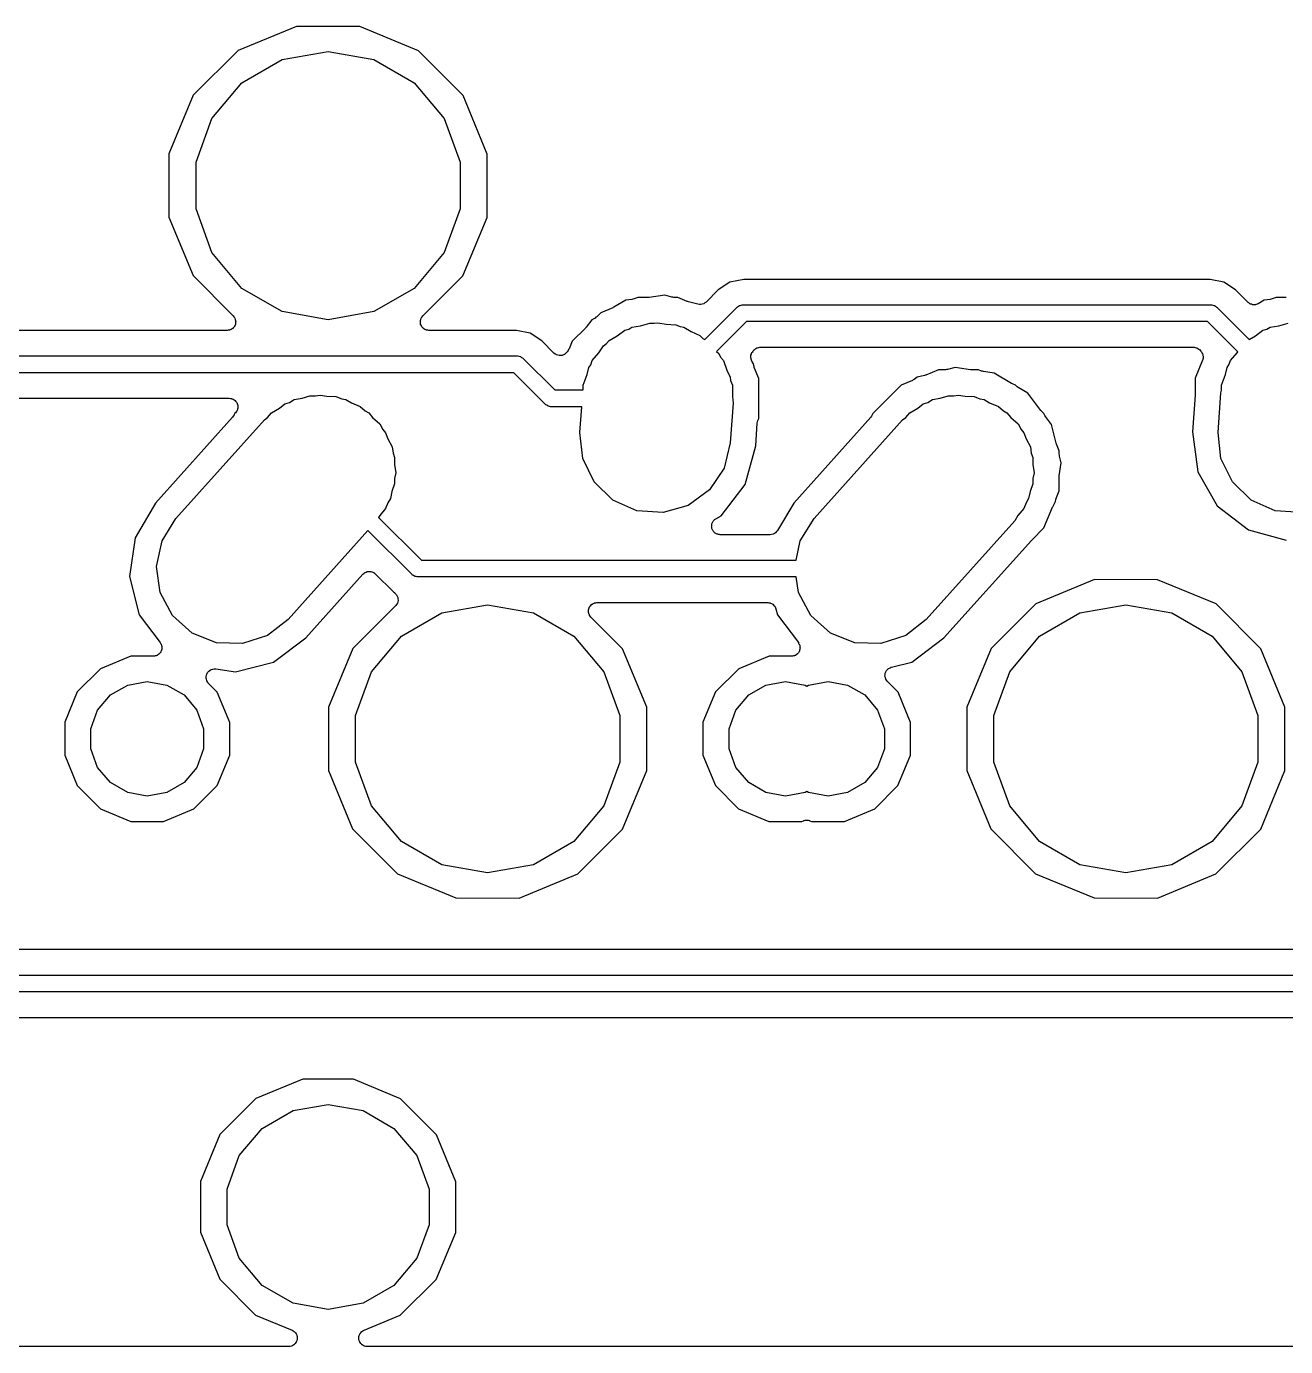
# Model space of a CAD drawing. Extents: x 29 to 257, y -104 to -29.
# Drawn here: x 126.47 to 145.26, y -104.32 to -84.62 of the extents above; entities that cross this region are included whole.
import ezdxf

# ---------------------------------------------------------------- set-up
doc = ezdxf.new("R2010")
doc.units = 0
doc.header["$MEASUREMENT"] = 0
doc.layers.add('BLACK', color=7, linetype='CONTINUOUS')

msp = doc.modelspace()

# ---------------------------------------------------------------- linework, layer by layer
at = {"layer": 'Black'}
for p, q in [((130.498, -84.6197), (129.625, -84.9805)), ((131.443, -84.6205), (130.498, -84.6197)), ((132.316, -84.9828), (131.443, -84.6205)), ((129.625, -84.9805), (128.957, -85.648)), ((130.284, -85.1142), (130.969, -84.9935)), ((130.969, -84.9935), (131.653, -85.1142)), ((132.983, -85.6515), (132.316, -84.9828)), ((129.682, -85.4617), (130.284, -85.1142)), ((131.653, -85.1142), (132.255, -85.4617)), ((129.235, -85.9942), (129.682, -85.4617)), ((132.255, -85.4617), (132.702, -85.9942)), ((128.957, -85.648), (128.594, -86.5205)), ((133.344, -86.5247), (132.983, -85.6515)), ((128.998, -86.6474), (129.235, -85.9942)), ((132.702, -85.9942), (132.94, -86.6474)), ((128.594, -86.5205), (128.593, -87.4653)), ((128.998, -87.3426), (128.998, -86.6474)), ((132.94, -86.6474), (132.94, -87.3426)), ((133.343, -87.4695), (133.344, -86.5247)), ((129.235, -87.9958), (128.998, -87.3426)), ((132.94, -87.3426), (132.702, -87.9958)), ((128.593, -87.4653), (128.954, -88.3385)), ((132.981, -88.342), (133.343, -87.4695)), ((129.682, -88.5282), (129.235, -87.9958)), ((132.702, -87.9958), (132.255, -88.5282)), ((128.954, -88.3385), (129.554, -88.9393)), ((132.383, -88.9391), (132.981, -88.342)), ((136.967, -88.4348), (136.793, -88.551)), ((137.173, -88.394), (136.967, -88.4348)), ((144.132, -88.394), (137.173, -88.394)), ((144.338, -88.4348), (144.132, -88.394)), ((144.512, -88.551), (144.338, -88.4348)), ((130.284, -88.8758), (129.682, -88.5282)), ((132.255, -88.5282), (131.653, -88.8758)), ((135.996, -88.6325), (135.759, -88.6628)), ((136.097, -88.6598), (135.996, -88.6325)), ((136.793, -88.551), (136.611, -88.7333)), ((144.698, -88.7373), (144.512, -88.551)), ((135.218, -88.8181), (135.038, -88.8925)), ((135.225, -88.8137), (135.218, -88.8181)), ((135.233, -88.8109), (135.225, -88.8137)), ((135.414, -88.707), (135.233, -88.8109)), ((135.503, -88.6957), (135.414, -88.707)), ((135.519, -88.6907), (135.503, -88.6957)), ((135.535, -88.6871), (135.519, -88.6907)), ((135.592, -88.6637), (135.535, -88.6871)), ((135.743, -88.6639), (135.592, -88.6637)), ((135.751, -88.6625), (135.743, -88.6639)), ((135.759, -88.6628), (135.751, -88.6625)), ((136.113, -88.6613), (136.097, -88.6598)), ((136.13, -88.6642), (136.113, -88.6613)), ((136.191, -88.6643), (136.13, -88.6642)), ((136.33, -88.7222), (136.191, -88.6643)), ((136.338, -88.7239), (136.33, -88.7222)), ((136.346, -88.7274), (136.338, -88.7239)), ((136.488, -88.7661), (136.346, -88.7274)), ((136.488, -88.7662), (136.488, -88.7661)), ((136.488, -88.7661), (136.488, -88.7661)), ((136.51, -88.7681), (136.488, -88.7662)), ((136.532, -88.7701), (136.51, -88.7681)), ((136.553, -88.7644), (136.532, -88.77)), ((136.532, -88.77), (136.532, -88.77)), ((136.532, -88.77), (136.532, -88.7701)), ((136.575, -88.7588), (136.553, -88.7644)), ((136.593, -88.7461), (136.575, -88.7586)), ((136.575, -88.7586), (136.575, -88.7587)), ((136.575, -88.7587), (136.575, -88.7588)), ((136.592, -89.2912), (137.072, -88.8116)), ((136.611, -88.7336), (136.593, -88.7461)), ((136.611, -88.7333), (136.611, -88.7334)), ((136.611, -88.7334), (136.611, -88.7336)), ((137.072, -88.8116), (137.076, -88.8085)), ((137.076, -88.8085), (137.08, -88.8042)), ((137.08, -88.8042), (137.094, -88.7961)), ((137.094, -88.7961), (137.107, -88.7867)), ((137.107, -88.7867), (137.112, -88.7853)), ((137.112, -88.7853), (137.117, -88.7825)), ((137.117, -88.7825), (137.133, -88.7797)), ((137.133, -88.7797), (137.149, -88.7755)), ((137.149, -88.7755), (137.155, -88.776)), ((137.155, -88.776), (137.16, -88.775)), ((137.16, -88.775), (144.145, -88.775)), ((144.145, -88.775), (144.15, -88.776)), ((144.15, -88.776), (144.156, -88.7755)), ((144.156, -88.7755), (144.172, -88.7797)), ((144.172, -88.7797), (144.188, -88.7825)), ((144.188, -88.7825), (144.193, -88.7853)), ((144.193, -88.7853), (144.198, -88.7867)), ((144.198, -88.7867), (144.211, -88.7961)), ((144.211, -88.7961), (144.225, -88.8042)), ((144.225, -88.8042), (144.229, -88.8085)), ((144.229, -88.8085), (144.233, -88.8116)), ((144.233, -88.8116), (144.713, -89.2912)), ((144.711, -88.7467), (144.698, -88.7373)), ((144.724, -88.7572), (144.711, -88.7467)), ((144.729, -88.7592), (144.724, -88.7572)), ((144.734, -88.7626), (144.729, -88.7592)), ((144.75, -88.7668), (144.734, -88.7626)), ((144.765, -88.7725), (144.75, -88.7668)), ((144.771, -88.7725), (144.765, -88.7725)), ((144.777, -88.774), (144.771, -88.7725)), ((144.793, -88.7726), (144.777, -88.774)), ((144.809, -88.7726), (144.793, -88.7726)), ((144.815, -88.7706), (144.809, -88.7726)), ((144.821, -88.7701), (144.815, -88.7706)), ((144.835, -88.7632), (144.821, -88.7701)), ((144.851, -88.7577), (144.835, -88.7632)), ((144.939, -88.707), (144.851, -88.7577)), ((145.028, -88.6957), (144.939, -88.707)), ((145.044, -88.6907), (145.028, -88.6957)), ((145.06, -88.6871), (145.044, -88.6907)), ((145.117, -88.6637), (145.06, -88.6871)), ((145.268, -88.6639), (145.117, -88.6637)), ((129.554, -88.9393), (129.563, -88.9528)), ((129.563, -88.9528), (129.574, -88.9655)), ((129.574, -88.9655), (129.576, -88.9708)), ((129.576, -88.9708), (129.579, -88.9754)), ((129.579, -88.9754), (129.583, -88.9914)), ((129.583, -88.9914), (129.589, -89.0069)), ((129.589, -89.0069), (129.589, -89.0126)), ((129.589, -89.0126), (129.591, -89.018)), ((129.591, -89.018), (129.589, -89.0345)), ((129.589, -89.0345), (129.589, -89.0511)), ((130.969, -88.9965), (130.284, -88.8758)), ((131.653, -88.8758), (130.969, -88.9965)), ((132.346, -89.0178), (132.347, -89.0125)), ((132.347, -89.0344), (132.346, -89.0178)), ((132.347, -89.0069), (132.353, -88.9913)), ((132.347, -89.0125), (132.347, -89.0069)), ((132.347, -89.0511), (132.347, -89.0344)), ((132.353, -88.9913), (132.357, -88.9752)), ((132.357, -88.9752), (132.361, -88.9707)), ((132.361, -88.9707), (132.363, -88.9655)), ((132.363, -88.9655), (132.373, -88.9527)), ((132.373, -88.9527), (132.383, -88.9391)), ((134.905, -88.9986), (134.82, -89.1085)), ((134.953, -88.9712), (134.905, -88.9986)), ((134.966, -88.9605), (134.953, -88.9712)), ((134.98, -88.9509), (134.966, -88.9605)), ((135.038, -88.8925), (134.98, -88.9509)), ((135.836, -89.0503), (135.89, -89.0407)), ((135.89, -89.0407), (136.014, -89.0626)), ((137.212, -89.025), (136.766, -89.4703)), ((144.093, -89.025), (137.212, -89.025)), ((144.544, -89.4755), (144.093, -89.025)), ((129.464, -89.156), (125.457, -89.156)), ((129.48, -89.1531), (129.464, -89.156)), ((129.497, -89.1517), (129.48, -89.1531)), ((129.502, -89.1493), (129.497, -89.1517)), ((129.508, -89.1483), (129.502, -89.1493)), ((129.522, -89.1401), (129.508, -89.1483)), ((129.537, -89.1331), (129.522, -89.1401)), ((129.541, -89.1291), (129.537, -89.1331)), ((129.546, -89.1263), (129.541, -89.1291)), ((129.556, -89.1136), (129.546, -89.1263)), ((129.568, -89.1019), (129.556, -89.1136)), ((129.57, -89.0968), (129.568, -89.1019)), ((129.574, -89.0925), (129.57, -89.0968)), ((129.58, -89.077), (129.574, -89.0925)), ((129.587, -89.062), (129.58, -89.077)), ((129.589, -89.0511), (129.587, -89.0564)), ((129.587, -89.0564), (129.587, -89.062)), ((132.349, -89.0563), (132.347, -89.0511)), ((132.35, -89.0618), (132.349, -89.0563)), ((132.357, -89.0769), (132.35, -89.0618)), ((132.363, -89.0925), (132.357, -89.0769)), ((132.366, -89.0967), (132.363, -89.0925)), ((132.368, -89.1018), (132.366, -89.0967)), ((132.38, -89.1135), (132.368, -89.1018)), ((132.391, -89.1263), (132.38, -89.1135)), ((132.396, -89.1291), (132.391, -89.1263)), ((132.4, -89.133), (132.396, -89.1291)), ((132.415, -89.14), (132.4, -89.133)), ((132.429, -89.1483), (132.415, -89.14)), ((132.435, -89.1493), (132.429, -89.1483)), ((132.44, -89.1516), (132.435, -89.1493)), ((132.456, -89.1531), (132.44, -89.1516)), ((132.473, -89.156), (132.456, -89.1531)), ((133.779, -89.156), (132.473, -89.156)), ((133.984, -89.1968), (133.779, -89.156)), ((134.158, -89.313), (133.984, -89.1968)), ((134.809, -89.1207), (134.614, -89.3158)), ((134.814, -89.114), (134.809, -89.1207)), ((134.82, -89.1085), (134.814, -89.114)), ((135.164, -89.3049), (135.284, -89.2358)), ((135.284, -89.2358), (135.396, -89.1539)), ((135.396, -89.1539), (135.455, -89.1371)), ((135.455, -89.1371), (135.504, -89.1088)), ((135.504, -89.1088), (135.631, -89.0864)), ((135.631, -89.0864), (135.772, -89.0459)), ((135.772, -89.0459), (135.836, -89.0503)), ((136.014, -89.0626), (136.161, -89.0728)), ((136.161, -89.0728), (136.221, -89.099)), ((136.221, -89.099), (136.276, -89.1088)), ((136.276, -89.1088), (136.388, -89.1734)), ((136.388, -89.1734), (136.519, -89.2313)), ((136.519, -89.2313), (136.564, -89.2747)), ((144.713, -89.2912), (144.809, -89.2358)), ((144.809, -89.2358), (144.921, -89.1539)), ((144.921, -89.1539), (144.98, -89.1371)), ((144.98, -89.1371), (145.029, -89.1088)), ((145.029, -89.1088), (145.156, -89.0864)), ((145.156, -89.0864), (145.297, -89.0459)), ((134.34, -89.4958), (134.158, -89.313)), ((134.567, -89.4289), (134.558, -89.443)), ((134.614, -89.3158), (134.567, -89.4289)), ((135.01, -89.4891), (135.08, -89.3839)), ((135.08, -89.3839), (135.125, -89.3512)), ((135.125, -89.3512), (135.164, -89.3049)), ((136.564, -89.2747), (136.592, -89.2912)), ((137.341, -89.4357), (137.355, -89.4274)), ((137.355, -89.4274), (137.369, -89.4179)), ((137.369, -89.4179), (137.374, -89.4165)), ((137.374, -89.4165), (137.379, -89.4137)), ((137.379, -89.4137), (137.395, -89.4108)), ((137.395, -89.4108), (137.411, -89.4065)), ((137.411, -89.4065), (137.417, -89.407)), ((137.417, -89.407), (137.422, -89.406)), ((137.422, -89.406), (143.883, -89.406)), ((143.883, -89.406), (143.888, -89.407)), ((143.888, -89.407), (143.894, -89.4065)), ((143.894, -89.4065), (143.91, -89.4108)), ((143.91, -89.4108), (143.926, -89.4137)), ((143.926, -89.4137), (143.931, -89.4165)), ((143.931, -89.4165), (143.936, -89.4179)), ((143.936, -89.4179), (143.95, -89.4274)), ((143.95, -89.4274), (143.964, -89.4357)), ((125.444, -89.537), (133.791, -89.537)), ((133.791, -89.537), (133.796, -89.538)), ((133.796, -89.538), (133.802, -89.5375)), ((133.802, -89.5375), (133.818, -89.5417)), ((133.818, -89.5417), (133.834, -89.5445)), ((133.834, -89.5445), (133.839, -89.5473)), ((133.839, -89.5473), (133.844, -89.5487)), ((133.844, -89.5487), (133.857, -89.5581)), ((133.857, -89.5581), (133.871, -89.5662)), ((133.871, -89.5662), (133.875, -89.5705)), ((133.875, -89.5705), (133.879, -89.5736)), ((133.879, -89.5736), (134.351, -90.045)), ((134.358, -89.5084), (134.34, -89.4958)), ((134.371, -89.5176), (134.358, -89.5084)), ((134.376, -89.521), (134.371, -89.5176)), ((134.371, -89.5176), (134.371, -89.5176)), ((134.371, -89.5176), (134.371, -89.5176)), ((134.377, -89.5211), (134.376, -89.521)), ((134.376, -89.521), (134.376, -89.521)), ((134.398, -89.5268), (134.377, -89.5211)), ((134.419, -89.5325), (134.398, -89.5268)), ((134.441, -89.5306), (134.419, -89.5325)), ((134.419, -89.5325), (134.419, -89.5325)), ((134.419, -89.5325), (134.419, -89.5325)), ((134.457, -89.5292), (134.441, -89.5306)), ((134.458, -89.5292), (134.457, -89.5292)), ((134.463, -89.5288), (134.458, -89.5292)), ((134.458, -89.5292), (134.458, -89.5292)), ((134.483, -89.5194), (134.463, -89.5287)), ((134.463, -89.5287), (134.463, -89.5287)), ((134.463, -89.5287), (134.463, -89.5288)), ((134.495, -89.5139), (134.483, -89.5194)), ((134.498, -89.5125), (134.495, -89.5139)), ((134.499, -89.5121), (134.498, -89.5125)), ((134.503, -89.5103), (134.499, -89.5121)), ((134.519, -89.4944), (134.503, -89.5101)), ((134.503, -89.5101), (134.503, -89.5101)), ((134.503, -89.5101), (134.503, -89.5103)), ((134.524, -89.4889), (134.519, -89.4944)), ((134.531, -89.4828), (134.524, -89.4889)), ((134.533, -89.4804), (134.531, -89.4828)), ((134.534, -89.4792), (134.533, -89.4804)), ((134.535, -89.478), (134.534, -89.4789)), ((134.534, -89.4789), (134.534, -89.479)), ((134.534, -89.479), (134.534, -89.4792)), ((134.55, -89.4578), (134.535, -89.478)), ((134.558, -89.443), (134.55, -89.4578)), ((134.889, -89.6678), (134.912, -89.6054)), ((134.912, -89.6054), (135.01, -89.4891)), ((136.766, -89.4703), (136.8, -89.5025)), ((136.8, -89.5025), (136.825, -89.5545)), ((136.825, -89.5545), (136.868, -89.6054)), ((136.868, -89.6054), (136.92, -89.748)), ((137.278, -89.5392), (137.28, -89.5336)), ((137.28, -89.5555), (137.278, -89.5392)), ((137.28, -89.5278), (137.286, -89.5124)), ((137.28, -89.5336), (137.28, -89.5278)), ((137.28, -89.5719), (137.28, -89.5555)), ((137.282, -89.5774), (137.28, -89.5719)), ((137.282, -89.5831), (137.282, -89.5774)), ((137.289, -89.598), (137.282, -89.5831)), ((137.286, -89.5124), (137.29, -89.4966)), ((137.295, -89.6134), (137.289, -89.598)), ((137.29, -89.4966), (137.293, -89.4919)), ((137.293, -89.4919), (137.295, -89.4864)), ((137.295, -89.4864), (137.306, -89.4739)), ((137.318, -89.654), (137.295, -89.6134)), ((137.306, -89.4739), (137.315, -89.4605)), ((137.315, -89.4605), (137.332, -89.4432)), ((137.332, -89.4432), (137.337, -89.44)), ((137.337, -89.44), (137.341, -89.4357)), ((144.02, -89.6019), (143.909, -89.8691)), ((143.964, -89.4357), (143.968, -89.44)), ((143.968, -89.44), (143.973, -89.4432)), ((143.973, -89.4432), (143.993, -89.4633)), ((143.993, -89.4633), (143.998, -89.4702)), ((143.998, -89.4702), (144.004, -89.4759)), ((144.004, -89.4759), (144.01, -89.4882)), ((144.01, -89.4882), (144.018, -89.4995)), ((144.018, -89.4995), (144.02, -89.5076)), ((144.02, -89.5076), (144.024, -89.5151)), ((144.022, -89.5936), (144.02, -89.6019)), ((144.026, -89.586), (144.022, -89.5936)), ((144.024, -89.5151), (144.026, -89.5288)), ((144.026, -89.5288), (144.029, -89.5421)), ((144.027, -89.5723), (144.026, -89.586)), ((144.03, -89.5588), (144.027, -89.5723)), ((144.029, -89.5421), (144.029, -89.5505)), ((144.029, -89.5505), (144.03, -89.5588)), ((144.414, -89.6678), (144.437, -89.6054)), ((144.437, -89.6054), (144.535, -89.4891)), ((144.535, -89.4891), (144.544, -89.4755)), ((133.739, -89.787), (125.496, -89.787)), ((134.211, -90.2584), (133.739, -89.787)), ((134.778, -89.9739), (134.835, -89.8156)), ((134.835, -89.8156), (134.862, -89.708)), ((134.862, -89.708), (134.889, -89.6678)), ((136.92, -89.748), (136.971, -89.8535)), ((137.321, -89.6782), (137.318, -89.654)), ((137.326, -89.6942), (137.321, -89.6782)), ((137.33, -89.7105), (137.326, -89.6942)), ((137.396, -89.8718), (137.33, -89.7105)), ((139.871, -89.8276), (139.76, -89.856)), ((139.879, -89.8239), (139.871, -89.8276)), ((139.888, -89.8219), (139.879, -89.8239)), ((140.077, -89.7437), (139.888, -89.8219)), ((140.182, -89.7438), (140.077, -89.7437)), ((140.197, -89.7411), (140.182, -89.7438)), ((140.213, -89.7399), (140.197, -89.7411)), ((140.328, -89.7106), (140.213, -89.7399)), ((140.554, -89.7429), (140.328, -89.7106)), ((140.563, -89.7426), (140.554, -89.7429)), ((140.571, -89.7442), (140.563, -89.7426)), ((140.676, -89.7443), (140.571, -89.7442)), ((140.72, -89.7628), (140.676, -89.7443)), ((140.736, -89.7662), (140.72, -89.7628)), ((140.751, -89.7712), (140.736, -89.7662)), ((140.909, -89.7937), (140.751, -89.7712)), ((141.167, -89.9467), (140.909, -89.7937)), ((144.303, -89.9739), (144.36, -89.8156)), ((144.36, -89.8156), (144.387, -89.708)), ((144.387, -89.708), (144.414, -89.6678)), ((134.778, -90.045), (134.778, -89.9739)), ((136.971, -89.8535), (136.977, -89.9046)), ((136.977, -89.9046), (137.002, -89.9739)), ((137.002, -89.9739), (137.002, -90.1424)), ((137.396, -90.4709), (137.396, -89.8718)), ((139.523, -89.9725), (139.285, -90.2097)), ((139.689, -89.9041), (139.523, -89.9725)), ((139.702, -89.8955), (139.689, -89.9041)), ((139.716, -89.8883), (139.702, -89.8955)), ((139.76, -89.856), (139.716, -89.8883)), ((141.175, -89.9499), (141.167, -89.9467)), ((141.183, -89.9548), (141.175, -89.9499)), ((141.229, -89.974), (141.183, -89.9548)), ((141.242, -89.9864), (141.229, -89.974)), ((141.255, -89.9956), (141.242, -89.9864)), ((141.267, -90.0059), (141.255, -89.9956)), ((141.413, -90.0928), (141.267, -90.0059)), ((143.909, -89.8691), (143.909, -90.1132)), ((144.303, -90.0476), (144.303, -89.9739)), ((125.706, -90.168), (129.495, -90.168)), ((129.495, -90.168), (129.512, -90.1709)), ((129.512, -90.1709), (129.528, -90.1724)), ((129.528, -90.1724), (129.533, -90.1747)), ((129.533, -90.1747), (129.539, -90.1757)), ((129.539, -90.1757), (129.553, -90.184)), ((129.553, -90.184), (129.568, -90.191)), ((129.568, -90.191), (129.572, -90.1949)), ((129.572, -90.1949), (129.577, -90.1977)), ((129.577, -90.1977), (129.588, -90.2105)), ((129.588, -90.2105), (129.599, -90.2222)), ((129.599, -90.2222), (129.602, -90.2273)), ((130.393, -90.2294), (130.464, -90.1888)), ((130.464, -90.1888), (130.581, -90.1682)), ((130.581, -90.1682), (130.697, -90.1302)), ((130.697, -90.1302), (130.78, -90.133)), ((130.78, -90.133), (130.85, -90.1207)), ((130.85, -90.1207), (130.952, -90.1387)), ((130.952, -90.1387), (131.087, -90.1432)), ((131.087, -90.1432), (131.173, -90.1777)), ((131.173, -90.1777), (131.236, -90.1888)), ((131.236, -90.1888), (131.317, -90.2357)), ((134.351, -90.045), (134.778, -90.045)), ((137.002, -90.1424), (137.013, -90.242)), ((139.279, -90.2159), (139.099, -90.3958)), ((139.281, -90.213), (139.279, -90.2159)), ((139.284, -90.2108), (139.281, -90.213)), ((139.285, -90.2097), (139.284, -90.2104)), ((139.284, -90.2104), (139.284, -90.2108)), ((139.918, -90.2294), (139.989, -90.1888)), ((139.989, -90.1888), (140.106, -90.1682)), ((140.106, -90.1682), (140.222, -90.1302)), ((140.222, -90.1302), (140.305, -90.133)), ((140.305, -90.133), (140.375, -90.1207)), ((140.375, -90.1207), (140.477, -90.1387)), ((140.477, -90.1387), (140.612, -90.1432)), ((140.612, -90.1432), (140.698, -90.1777)), ((140.698, -90.1777), (140.761, -90.1888)), ((140.761, -90.1888), (140.842, -90.2357)), ((141.605, -90.349), (141.413, -90.0928)), ((143.909, -90.1218), (143.871, -90.6715)), ((143.909, -90.1132), (143.908, -90.1174)), ((143.908, -90.1174), (143.909, -90.1218)), ((144.252, -90.678), (144.293, -90.0872)), ((144.293, -90.0872), (144.303, -90.0476)), ((129.566, -90.4153), (129.554, -90.4333)), ((129.574, -90.3958), (129.566, -90.4153)), ((129.585, -90.3849), (129.574, -90.3958)), ((129.595, -90.3713), (129.585, -90.3849)), ((129.605, -90.3585), (129.595, -90.3713)), ((129.602, -90.2273), (129.605, -90.2315)), ((129.605, -90.2315), (129.611, -90.2471)), ((129.607, -90.3533), (129.605, -90.3585)), ((129.61, -90.3488), (129.607, -90.3533)), ((129.615, -90.3327), (129.61, -90.3488)), ((129.611, -90.2471), (129.618, -90.2622)), ((129.62, -90.3171), (129.615, -90.3327)), ((129.618, -90.2622), (129.618, -90.2677)), ((129.618, -90.2677), (129.62, -90.2729)), ((129.62, -90.2729), (129.62, -90.2896)), ((129.62, -90.2896), (129.622, -90.3062)), ((129.622, -90.3062), (129.62, -90.3115)), ((129.62, -90.3115), (129.62, -90.3171)), ((130.064, -90.4569), (130.124, -90.3849)), ((130.124, -90.3849), (130.243, -90.3162)), ((130.243, -90.3162), (130.325, -90.2516)), ((130.325, -90.2516), (130.393, -90.2294)), ((131.317, -90.2357), (131.45, -90.2889)), ((131.45, -90.2889), (131.522, -90.3541)), ((131.522, -90.3541), (131.576, -90.3849)), ((131.576, -90.3849), (131.634, -90.4541)), ((134.215, -90.2615), (134.211, -90.2584)), ((134.219, -90.2658), (134.215, -90.2615)), ((134.233, -90.2739), (134.219, -90.2658)), ((134.246, -90.2833), (134.233, -90.2739)), ((134.251, -90.2847), (134.246, -90.2833)), ((134.256, -90.2875), (134.251, -90.2847)), ((134.272, -90.2903), (134.256, -90.2875)), ((134.288, -90.2945), (134.272, -90.2903)), ((134.294, -90.294), (134.288, -90.2945)), ((134.299, -90.295), (134.294, -90.294)), ((134.754, -90.295), (134.299, -90.295)), ((134.727, -90.678), (134.754, -90.295)), ((137.013, -90.242), (136.972, -90.8328)), ((139.091, -90.4153), (139.079, -90.4333)), ((139.099, -90.3958), (139.091, -90.4153)), ((139.589, -90.4569), (139.649, -90.3849)), ((139.649, -90.3849), (139.768, -90.3162)), ((139.768, -90.3162), (139.85, -90.2516)), ((139.85, -90.2516), (139.918, -90.2294)), ((140.842, -90.2357), (140.975, -90.2889)), ((140.975, -90.2889), (141.047, -90.3541)), ((141.047, -90.3541), (141.101, -90.3849)), ((141.101, -90.3849), (141.159, -90.4541)), ((141.612, -90.3551), (141.605, -90.349)), ((141.617, -90.3625), (141.612, -90.3551)), ((141.652, -90.398), (141.617, -90.3625)), ((141.659, -90.4142), (141.652, -90.398)), ((141.668, -90.4276), (141.659, -90.4142)), ((129.543, -90.4515), (128.393, -91.733)), ((128.697, -91.9647), (130.018, -90.4927)), ((129.554, -90.4333), (129.543, -90.4515)), ((130.018, -90.4927), (130.064, -90.4569)), ((131.634, -90.4541), (131.741, -90.5499)), ((131.741, -90.5499), (131.787, -90.6363)), ((137.351, -90.8787), (137.374, -90.5405)), ((137.374, -90.5405), (137.379, -90.5205)), ((137.379, -90.5205), (137.383, -90.5005)), ((137.383, -90.5005), (137.396, -90.4709)), ((139.068, -90.4515), (137.918, -91.733)), ((138.222, -91.9647), (139.543, -90.4927)), ((139.079, -90.4333), (139.068, -90.4515)), ((139.543, -90.4927), (139.589, -90.4569)), ((141.159, -90.4541), (141.266, -90.5499)), ((141.266, -90.5499), (141.312, -90.6363)), ((141.675, -90.4419), (141.668, -90.4276)), ((141.765, -90.5622), (141.675, -90.4419)), ((141.836, -90.8382), (141.765, -90.5622)), ((131.787, -90.6363), (131.828, -90.6854)), ((131.828, -90.6854), (131.86, -90.7734)), ((131.86, -90.7734), (131.925, -90.8945)), ((134.769, -91.0665), (134.727, -90.678)), ((141.312, -90.6363), (141.353, -90.6854)), ((141.353, -90.6854), (141.385, -90.7734)), ((141.385, -90.7734), (141.45, -90.8945)), ((143.871, -90.6715), (143.947, -91.266)), ((144.294, -91.0665), (144.252, -90.678)), ((131.925, -90.8945), (131.938, -90.9873)), ((131.938, -90.9873), (131.962, -91.0539)), ((136.972, -90.8328), (136.878, -91.212)), ((137.194, -91.4572), (137.351, -90.8787)), ((141.45, -90.8945), (141.463, -90.9873)), ((141.463, -90.9873), (141.487, -91.0539)), ((141.839, -90.8464), (141.836, -90.8382)), ((141.841, -90.8552), (141.839, -90.8464)), ((141.881, -90.9518), (141.841, -90.8552)), ((141.881, -91), (141.881, -90.9518)), ((141.884, -91.0157), (141.881, -91)), ((131.962, -91.0539), (131.962, -91.1576)), ((131.962, -91.1576), (131.98, -91.2813)), ((134.94, -91.4175), (134.769, -91.0665)), ((141.487, -91.0539), (141.487, -91.1576)), ((141.487, -91.1576), (141.505, -91.2813)), ((141.882, -91.3283), (141.911, -91.1306)), ((141.885, -91.0316), (141.884, -91.0157)), ((141.911, -91.1306), (141.885, -91.0316)), ((144.465, -91.4175), (144.294, -91.0665)), ((131.98, -91.2813), (131.962, -91.3649)), ((131.962, -91.3649), (131.962, -91.4461)), ((136.878, -91.212), (136.66, -91.5361)), ((141.505, -91.2813), (141.487, -91.3649)), ((141.487, -91.3649), (141.487, -91.4461)), ((141.881, -91.3462), (141.882, -91.3373)), ((141.881, -91.5509), (141.881, -91.3462)), ((141.882, -91.3373), (141.882, -91.3283)), ((143.947, -91.266), (144.239, -91.7751)), ((131.921, -91.5578), (131.899, -91.6636)), ((131.962, -91.4461), (131.921, -91.5578)), ((135.221, -91.6887), (134.94, -91.4175)), ((136.66, -91.5361), (136.344, -91.7661)), ((136.835, -91.9214), (137.194, -91.4572)), ((141.446, -91.5578), (141.424, -91.6636)), ((141.487, -91.4461), (141.446, -91.5578)), ((141.84, -91.6479), (141.881, -91.5509)), ((144.746, -91.6887), (144.465, -91.4175)), ((128.393, -91.733), (128.088, -92.2487)), ((131.86, -91.7264), (131.828, -91.8146)), ((131.899, -91.6636), (131.86, -91.7264)), ((135.579, -91.8472), (135.221, -91.6887)), ((136.344, -91.7661), (135.968, -91.8741)), ((137.918, -91.733), (137.676, -92.1417)), ((141.385, -91.7264), (141.353, -91.8146)), ((141.424, -91.6636), (141.385, -91.7264)), ((141.651, -92.1042), (141.78, -91.7941)), ((141.78, -91.7941), (141.785, -91.7865)), ((141.785, -91.7865), (141.788, -91.7781)), ((141.788, -91.7781), (141.827, -91.7113)), ((141.827, -91.7113), (141.832, -91.6786)), ((141.832, -91.6786), (141.837, -91.6634)), ((141.837, -91.6634), (141.84, -91.6479)), ((144.239, -91.7751), (144.703, -92.1338)), ((145.104, -91.8472), (144.746, -91.6887)), ((128.491, -92.2964), (128.697, -91.9647)), ((131.74, -91.92), (131.723, -91.9464)), ((131.723, -91.9464), (132.362, -92.585)), ((131.828, -91.8146), (131.74, -91.92)), ((135.968, -91.8741), (135.579, -91.8472)), ((136.716, -92.0048), (136.722, -91.995)), ((136.722, -91.995), (136.73, -91.9881)), ((136.73, -91.9881), (136.737, -91.9797)), ((136.737, -91.9797), (136.747, -91.974)), ((136.747, -91.974), (136.756, -91.9668)), ((136.756, -91.9668), (136.835, -91.9214)), ((138.016, -92.2964), (138.222, -91.9647)), ((141.218, -91.9953), (139.897, -93.4673)), ((141.265, -91.92), (141.218, -91.9953)), ((141.353, -91.8146), (141.265, -91.92)), ((145.493, -91.8741), (145.104, -91.8472)), ((131.563, -92.1398), (130.372, -93.4673)), ((132.222, -92.7984), (131.563, -92.1398)), ((136.692, -92.0766), (136.694, -92.0658)), ((136.694, -92.0877), (136.692, -92.0766)), ((136.694, -92.0549), (136.697, -92.0443)), ((136.694, -92.0658), (136.694, -92.0549)), ((136.694, -92.0991), (136.694, -92.0877)), ((136.697, -92.1093), (136.694, -92.0991)), ((136.697, -92.0443), (136.7, -92.0332)), ((136.699, -92.12), (136.697, -92.1093)), ((136.705, -92.1299), (136.699, -92.12)), ((136.7, -92.0332), (136.705, -92.0237)), ((136.705, -92.0237), (136.709, -92.0135)), ((136.709, -92.1405), (136.705, -92.1299)), ((136.709, -92.0135), (136.716, -92.0048)), ((136.716, -92.1488), (136.709, -92.1405)), ((136.721, -92.1583), (136.716, -92.1488)), ((136.73, -92.1656), (136.721, -92.1583)), ((136.737, -92.1743), (136.73, -92.1656)), ((136.747, -92.1797), (136.737, -92.1743)), ((136.755, -92.1868), (136.747, -92.1797)), ((136.765, -92.1907), (136.755, -92.1868)), ((136.775, -92.1963), (136.765, -92.1907)), ((137.629, -92.1857), (137.61, -92.1963)), ((137.647, -92.1752), (137.629, -92.1857)), ((137.648, -92.1747), (137.647, -92.1752)), ((137.662, -92.1579), (137.648, -92.1743)), ((137.648, -92.1743), (137.648, -92.1747)), ((137.676, -92.1417), (137.662, -92.1579)), ((141.471, -92.2841), (141.651, -92.1042)), ((144.703, -92.1338), (145.269, -92.2875)), ((128.088, -92.2487), (128.004, -92.8294)), ((128.41, -92.6787), (128.491, -92.2964)), ((136.786, -92.1982), (136.775, -92.1963)), ((136.796, -92.202), (136.786, -92.1982)), ((136.808, -92.202), (136.796, -92.202)), ((136.819, -92.204), (136.808, -92.202)), ((137.567, -92.204), (136.819, -92.204)), ((137.588, -92.2003), (137.567, -92.204)), ((137.609, -92.1968), (137.588, -92.2003)), ((137.61, -92.1963), (137.609, -92.1965)), ((137.609, -92.1965), (137.609, -92.1968)), ((137.955, -92.585), (138.016, -92.2964)), ((140.16, -93.7446), (141.466, -92.2892)), ((141.466, -92.2892), (141.469, -92.287)), ((141.469, -92.287), (141.471, -92.2841)), ((132.362, -92.585), (137.955, -92.585)), ((128.465, -93.0655), (128.41, -92.6787)), ((131.5, -92.7845), (131.51, -92.7742)), ((131.51, -92.7742), (131.517, -92.771)), ((131.517, -92.771), (131.523, -92.7662)), ((131.523, -92.7662), (131.537, -92.7617)), ((131.537, -92.7617), (131.55, -92.7556)), ((131.55, -92.7556), (131.558, -92.7549)), ((131.558, -92.7549), (131.565, -92.7525)), ((131.565, -92.7525), (131.58, -92.753)), ((131.58, -92.753), (131.594, -92.7517)), ((131.594, -92.7517), (131.602, -92.7537)), ((131.602, -92.7537), (131.609, -92.754)), ((131.609, -92.754), (131.623, -92.7594)), ((131.623, -92.7594), (131.637, -92.7631)), ((131.637, -92.7631), (131.643, -92.7675)), ((131.643, -92.7675), (131.65, -92.7704)), ((131.65, -92.7704), (131.661, -92.7801)), ((131.661, -92.7801), (131.673, -92.7884)), ((128.004, -92.8294), (128.15, -93.3978)), ((130.635, -93.7446), (131.489, -92.7934)), ((131.489, -92.7934), (131.5, -92.7845)), ((131.673, -92.7884), (131.943, -93.059)), ((132.226, -92.8015), (132.222, -92.7984)), ((132.23, -92.8058), (132.226, -92.8015)), ((132.244, -92.8139), (132.23, -92.8058)), ((132.257, -92.8233), (132.244, -92.8139)), ((132.262, -92.8247), (132.257, -92.8233)), ((132.267, -92.8275), (132.262, -92.8247)), ((132.283, -92.8303), (132.267, -92.8275)), ((132.299, -92.8345), (132.283, -92.8303)), ((132.305, -92.834), (132.299, -92.8345)), ((132.31, -92.835), (132.305, -92.834)), ((137.957, -92.835), (132.31, -92.835)), ((137.99, -93.0655), (137.957, -92.835)), ((142.405, -92.8747), (141.531, -93.2355)), ((143.349, -92.8755), (142.405, -92.8747)), ((144.222, -93.2378), (143.349, -92.8755)), ((128.649, -93.4101), (128.465, -93.0655)), ((131.943, -93.059), (131.958, -93.069)), ((131.958, -93.069), (131.959, -93.07)), ((131.959, -93.07), (131.961, -93.0706)), ((131.961, -93.0706), (131.975, -93.0852)), ((131.975, -93.0852), (131.99, -93.0994)), ((131.99, -93.0994), (131.991, -93.1008)), ((131.991, -93.1008), (131.992, -93.1018)), ((131.992, -93.1018), (132.001, -93.1205)), ((132.001, -93.1205), (132.01, -93.139)), ((132.01, -93.139), (132.01, -93.1405)), ((132.01, -93.1405), (132.01, -93.1418)), ((132.01, -93.1418), (132.012, -93.1623)), ((132.012, -93.1623), (132.014, -93.1829)), ((138.174, -93.4101), (137.99, -93.0655)), ((131.977, -93.2644), (131.338, -93.903)), ((131.978, -93.2632), (131.977, -93.2644)), ((131.98, -93.2624), (131.978, -93.2632)), ((131.991, -93.2452), (131.98, -93.2624)), ((132.003, -93.2283), (131.991, -93.2452)), ((132.004, -93.2257), (132.003, -93.2269)), ((132.003, -93.2269), (132.003, -93.2283)), ((132.009, -93.2057), (132.004, -93.2257)), ((132.014, -93.1857), (132.009, -93.2057)), ((132.014, -93.1829), (132.014, -93.1843)), ((132.014, -93.1843), (132.014, -93.1857)), ((132.063, -93.7167), (132.665, -93.3692)), ((132.665, -93.3692), (133.35, -93.2485)), ((133.35, -93.2485), (134.035, -93.3692)), ((134.035, -93.3692), (134.637, -93.7167)), ((134.855, -93.354), (134.856, -93.3375)), ((134.856, -93.3594), (134.855, -93.354)), ((134.856, -93.3209), (134.858, -93.3156)), ((134.856, -93.3375), (134.856, -93.3209)), ((134.856, -93.3651), (134.856, -93.3594)), ((134.862, -93.3806), (134.856, -93.3651)), ((134.858, -93.3156), (134.859, -93.31)), ((134.859, -93.31), (134.866, -93.295)), ((134.866, -93.295), (134.871, -93.2795)), ((134.871, -93.2795), (134.875, -93.2752)), ((134.875, -93.2752), (134.877, -93.2701)), ((134.877, -93.2701), (134.889, -93.2584)), ((134.889, -93.2584), (134.9, -93.2457)), ((134.9, -93.2457), (134.905, -93.2429)), ((134.905, -93.2429), (134.909, -93.2389)), ((134.909, -93.2389), (134.924, -93.2319)), ((134.924, -93.2319), (134.938, -93.2237)), ((134.938, -93.2237), (134.944, -93.2227)), ((134.944, -93.2227), (134.949, -93.2203)), ((134.949, -93.2203), (134.965, -93.2189)), ((134.965, -93.2189), (134.981, -93.216)), ((134.981, -93.216), (137.53, -93.216)), ((137.53, -93.216), (137.547, -93.219)), ((137.547, -93.219), (137.564, -93.2207)), ((137.564, -93.2207), (137.568, -93.2228)), ((137.568, -93.2228), (137.573, -93.2237)), ((137.573, -93.2237), (137.588, -93.2323)), ((137.588, -93.2323), (137.604, -93.2398)), ((137.604, -93.2398), (137.607, -93.2433)), ((137.607, -93.2433), (137.611, -93.2457)), ((137.611, -93.2457), (137.623, -93.259)), ((137.623, -93.259), (137.635, -93.2713)), ((137.635, -93.2713), (137.637, -93.2758)), ((137.637, -93.2758), (137.64, -93.2795)), ((137.64, -93.2795), (137.646, -93.2958)), ((137.646, -93.2958), (137.653, -93.3115)), ((137.653, -93.3115), (137.675, -93.3978)), ((141.531, -93.2355), (140.863, -93.903)), ((141.588, -93.7167), (142.19, -93.3692)), ((142.19, -93.3692), (142.875, -93.2485)), ((142.875, -93.2485), (143.56, -93.3692)), ((143.56, -93.3692), (144.162, -93.7167)), ((144.89, -93.9065), (144.222, -93.2378)), ((128.15, -93.3978), (128.463, -93.815)), ((128.94, -93.6711), (128.649, -93.4101)), ((130.372, -93.4673), (130.065, -93.7084)), ((134.866, -93.3966), (134.862, -93.3806)), ((134.87, -93.4012), (134.866, -93.3966)), ((134.871, -93.4065), (134.87, -93.4012)), ((134.882, -93.4192), (134.871, -93.4065)), ((134.892, -93.4327), (134.882, -93.4192)), ((135.365, -93.9065), (134.892, -93.4327)), ((137.675, -93.3978), (137.988, -93.815)), ((138.465, -93.6711), (138.174, -93.4101)), ((139.897, -93.4673), (139.59, -93.7084)), ((129.303, -93.8168), (128.94, -93.6711)), ((130.065, -93.7084), (129.693, -93.8298)), ((130.155, -94.104), (130.635, -93.7446)), ((131.617, -94.2492), (132.063, -93.7167)), ((134.637, -93.7167), (135.083, -94.2492)), ((138.828, -93.8168), (138.465, -93.6711)), ((139.59, -93.7084), (139.218, -93.8298)), ((139.68, -94.104), (140.16, -93.7446)), ((141.142, -94.2492), (141.588, -93.7167)), ((144.162, -93.7167), (144.608, -94.2492)), ((128.471, -93.9548), (128.462, -93.9659)), ((128.463, -93.815), (128.466, -93.8219)), ((128.466, -93.8219), (128.471, -93.8278)), ((128.471, -93.8278), (128.476, -93.8414)), ((128.474, -93.9476), (128.471, -93.9548)), ((128.478, -93.9411), (128.474, -93.9476)), ((128.476, -93.8414), (128.483, -93.8544)), ((128.481, -93.927), (128.478, -93.9411)), ((128.486, -93.9133), (128.481, -93.927)), ((128.483, -93.8544), (128.483, -93.862)), ((128.483, -93.862), (128.486, -93.8692)), ((128.486, -93.8692), (128.486, -93.8837)), ((128.486, -93.8837), (128.488, -93.8982)), ((128.488, -93.8982), (128.486, -93.9057)), ((128.486, -93.9057), (128.486, -93.9133)), ((129.693, -93.8298), (129.303, -93.8168)), ((131.338, -93.903), (130.976, -94.7755)), ((135.725, -94.7797), (135.365, -93.9065)), ((137.996, -93.9548), (137.987, -93.9659)), ((137.988, -93.815), (137.991, -93.8219)), ((137.991, -93.8219), (137.996, -93.8278)), ((137.996, -93.8278), (138.001, -93.8414)), ((137.999, -93.9476), (137.996, -93.9548)), ((138.003, -93.9411), (137.999, -93.9476)), ((138.001, -93.8414), (138.008, -93.8544)), ((138.006, -93.927), (138.003, -93.9411)), ((138.011, -93.9133), (138.006, -93.927)), ((138.008, -93.8544), (138.008, -93.862)), ((138.008, -93.862), (138.011, -93.8692)), ((138.011, -93.8692), (138.011, -93.8837)), ((138.011, -93.8837), (138.013, -93.8982)), ((138.013, -93.8982), (138.011, -93.9057)), ((138.011, -93.9057), (138.011, -93.9133)), ((139.218, -93.8298), (138.828, -93.8168)), ((140.863, -93.903), (140.501, -94.7755)), ((145.25, -94.7797), (144.89, -93.9065)), ((128.026, -94.0179), (127.573, -94.205)), ((128.361, -94.0182), (128.026, -94.0179)), ((128.368, -94.0168), (128.361, -94.0182)), ((128.376, -94.0173), (128.368, -94.0168)), ((128.39, -94.0131), (128.376, -94.0173)), ((128.404, -94.0106), (128.39, -94.0131)), ((128.411, -94.0067), (128.404, -94.0106)), ((128.418, -94.0045), (128.411, -94.0067)), ((128.43, -93.9958), (128.418, -94.0045)), ((128.443, -93.9885), (128.43, -93.9958)), ((128.447, -93.9827), (128.443, -93.9885)), ((128.454, -93.978), (128.447, -93.9827)), ((128.462, -93.9659), (128.454, -93.978)), ((129.587, -94.2494), (130.155, -94.104)), ((137.551, -94.0179), (137.098, -94.205)), ((137.886, -94.0182), (137.551, -94.0179)), ((137.893, -94.0168), (137.886, -94.0182)), ((137.901, -94.0173), (137.893, -94.0168)), ((137.915, -94.0131), (137.901, -94.0173)), ((137.929, -94.0106), (137.915, -94.0131)), ((137.936, -94.0067), (137.929, -94.0106)), ((137.943, -94.0045), (137.936, -94.0067)), ((137.955, -93.9958), (137.943, -94.0045)), ((137.968, -93.9885), (137.955, -93.9958)), ((137.972, -93.9827), (137.968, -93.9885)), ((137.979, -93.978), (137.972, -93.9827)), ((137.987, -93.9659), (137.979, -93.978)), ((139.375, -94.1821), (139.68, -94.104)), ((127.573, -94.205), (127.226, -94.5513)), ((129.148, -94.3371), (129.15, -94.3186)), ((129.148, -94.3405), (129.148, -94.3371)), ((129.148, -94.3439), (129.148, -94.3405)), ((129.153, -94.362), (129.148, -94.3439)), ((129.15, -94.3186), (129.152, -94.3)), ((129.152, -94.3), (129.154, -94.2969)), ((129.154, -94.2934), (129.163, -94.277)), ((129.154, -94.2969), (129.154, -94.2934)), ((129.163, -94.277), (129.171, -94.26)), ((129.171, -94.26), (129.173, -94.2576)), ((129.173, -94.2576), (129.175, -94.2545)), ((129.175, -94.2545), (129.189, -94.2421)), ((129.189, -94.2421), (129.202, -94.2289)), ((129.202, -94.2289), (129.205, -94.2274)), ((129.205, -94.2274), (129.208, -94.2251)), ((129.208, -94.2251), (129.225, -94.2181)), ((129.225, -94.2181), (129.242, -94.2103)), ((129.242, -94.2103), (129.245, -94.21)), ((129.245, -94.21), (129.249, -94.2087)), ((129.249, -94.2087), (129.267, -94.2081)), ((129.267, -94.2081), (129.286, -94.2065)), ((129.286, -94.2065), (129.289, -94.2074)), ((129.289, -94.2074), (129.293, -94.2073)), ((129.293, -94.2073), (129.587, -94.2494)), ((131.379, -94.9024), (131.617, -94.2492)), ((135.083, -94.2492), (135.321, -94.9024)), ((137.098, -94.205), (136.751, -94.5513)), ((139.28, -94.3147), (139.282, -94.2935)), ((139.28, -94.3154), (139.28, -94.3147)), ((139.28, -94.3161), (139.28, -94.3154)), ((139.286, -94.3368), (139.28, -94.3161)), ((139.282, -94.2935), (139.284, -94.2721)), ((139.284, -94.2721), (139.285, -94.2715)), ((139.285, -94.2708), (139.294, -94.2516)), ((139.285, -94.2715), (139.285, -94.2708)), ((139.291, -94.3575), (139.286, -94.3368)), ((139.292, -94.358), (139.291, -94.3575)), ((139.292, -94.3587), (139.292, -94.358)), ((139.304, -94.3762), (139.292, -94.3587)), ((139.294, -94.2516), (139.303, -94.2322)), ((139.303, -94.2317), (139.304, -94.2311)), ((139.303, -94.2322), (139.303, -94.2317)), ((139.304, -94.2311), (139.319, -94.2161)), ((139.319, -94.2161), (139.334, -94.201)), ((139.334, -94.201), (139.335, -94.2007)), ((139.335, -94.2003), (139.355, -94.1914)), ((139.335, -94.2007), (139.335, -94.2003)), ((139.355, -94.1914), (139.374, -94.1824)), ((139.374, -94.1824), (139.375, -94.1824)), ((139.375, -94.1824), (139.375, -94.1821)), ((140.904, -94.9024), (141.142, -94.2492)), ((144.608, -94.2492), (144.846, -94.9024)), ((127.226, -94.5513), (127.038, -95.0039)), ((127.721, -94.5957), (127.978, -94.4474)), ((127.978, -94.4474), (128.27, -94.3958)), ((128.27, -94.3958), (128.562, -94.4474)), ((128.562, -94.4474), (128.819, -94.5957)), ((129.157, -94.3802), (129.153, -94.362)), ((129.159, -94.3832), (129.157, -94.3802)), ((129.16, -94.3865), (129.159, -94.3832)), ((129.17, -94.4019), (129.16, -94.3865)), ((129.18, -94.4177), (129.17, -94.4019)), ((129.183, -94.4199), (129.18, -94.4177)), ((129.185, -94.4227), (129.183, -94.4199)), ((129.315, -94.5531), (129.185, -94.4227)), ((129.502, -95.006), (129.315, -94.5531)), ((136.751, -94.5513), (136.563, -95.0039)), ((137.246, -94.5957), (137.503, -94.4474)), ((137.503, -94.4474), (137.795, -94.3958)), ((137.795, -94.3958), (138.087, -94.4474)), ((138.087, -94.4474), (138.112, -94.462)), ((138.112, -94.462), (138.138, -94.4474)), ((138.138, -94.4474), (138.43, -94.3958)), ((138.43, -94.3958), (138.722, -94.4474)), ((138.722, -94.4474), (138.979, -94.5957)), ((139.316, -94.3939), (139.304, -94.3762)), ((139.317, -94.3943), (139.316, -94.3939)), ((139.317, -94.3948), (139.317, -94.3943)), ((139.475, -94.5531), (139.317, -94.3948)), ((139.662, -95.006), (139.475, -94.5531)), ((127.53, -94.8229), (127.721, -94.5957)), ((128.819, -94.5957), (129.01, -94.8229)), ((137.055, -94.8229), (137.246, -94.5957)), ((138.979, -94.5957), (139.17, -94.8229)), ((127.429, -95.1017), (127.53, -94.8229)), ((129.01, -94.8229), (129.111, -95.1017)), ((130.976, -94.7755), (130.975, -95.7203)), ((131.379, -95.5976), (131.379, -94.9024)), ((135.321, -94.9024), (135.321, -95.5976)), ((135.724, -95.7245), (135.725, -94.7797)), ((136.954, -95.1017), (137.055, -94.8229)), ((139.17, -94.8229), (139.271, -95.1017)), ((140.501, -94.7755), (140.5, -95.7203)), ((140.904, -95.5976), (140.904, -94.9024)), ((144.846, -94.9024), (144.846, -95.5976)), ((145.25, -95.519), (145.25, -94.7797)), ((127.038, -95.0039), (127.038, -95.494)), ((127.429, -95.3983), (127.429, -95.1017)), ((129.111, -95.1017), (129.111, -95.3983)), ((129.502, -95.4961), (129.502, -95.006)), ((136.563, -95.0039), (136.563, -95.494)), ((136.954, -95.3983), (136.954, -95.1017)), ((139.271, -95.1017), (139.271, -95.3983)), ((139.662, -95.4961), (139.662, -95.006)), ((127.038, -95.494), (127.225, -95.9469)), ((127.53, -95.6771), (127.429, -95.3983)), ((129.111, -95.3983), (129.01, -95.6771)), ((129.314, -95.9487), (129.502, -95.4961)), ((136.563, -95.494), (136.75, -95.9469)), ((137.055, -95.6771), (136.954, -95.3983)), ((139.271, -95.3983), (139.17, -95.6771)), ((139.578, -95.6968), (139.662, -95.4961)), ((145.249, -95.7245), (145.25, -95.519)), ((127.721, -95.9043), (127.53, -95.6771)), ((129.01, -95.6771), (128.819, -95.9043)), ((130.975, -95.7203), (131.335, -96.5935)), ((131.617, -96.2508), (131.379, -95.5976)), ((135.321, -95.5976), (135.083, -96.2508)), ((135.362, -96.597), (135.724, -95.7245)), ((137.246, -95.9043), (137.055, -95.6771)), ((139.17, -95.6771), (138.979, -95.9043)), ((139.474, -95.9487), (139.578, -95.6968)), ((140.5, -95.7203), (140.86, -96.5935)), ((141.142, -96.2508), (140.904, -95.5976)), ((144.846, -95.5976), (144.608, -96.2508)), ((144.887, -96.597), (145.249, -95.7245)), ((127.978, -96.0526), (127.721, -95.9043)), ((128.819, -95.9043), (128.562, -96.0526)), ((137.503, -96.0526), (137.246, -95.9043)), ((138.979, -95.9043), (138.722, -96.0526)), ((127.225, -95.9469), (127.571, -96.2937)), ((128.27, -96.1041), (127.978, -96.0526)), ((128.562, -96.0526), (128.27, -96.1041)), ((128.967, -96.295), (129.314, -95.9487)), ((136.75, -95.9469), (137.096, -96.2937)), ((137.795, -96.1041), (137.503, -96.0526)), ((138.087, -96.0526), (137.795, -96.1041)), ((138.112, -96.038), (138.087, -96.0526)), ((138.138, -96.0526), (138.112, -96.038)), ((138.43, -96.1041), (138.138, -96.0526)), ((138.722, -96.0526), (138.43, -96.1041)), ((139.127, -96.295), (139.474, -95.9487)), ((127.571, -96.2937), (128.024, -96.4817)), ((128.514, -96.4821), (128.967, -96.295)), ((132.063, -96.7832), (131.617, -96.2508)), ((135.083, -96.2508), (134.637, -96.7832)), ((137.096, -96.2937), (137.549, -96.4817)), ((138.674, -96.4821), (139.127, -96.295)), ((141.588, -96.7832), (141.142, -96.2508)), ((144.608, -96.2508), (144.162, -96.7832)), ((128.024, -96.4817), (128.514, -96.4821)), ((137.549, -96.4817), (138.039, -96.4821)), ((138.039, -96.4821), (138.064, -96.472)), ((138.064, -96.472), (138.069, -96.4708)), ((138.069, -96.4708), (138.074, -96.4682)), ((138.074, -96.4682), (138.09, -96.466)), ((138.09, -96.466), (138.107, -96.4625)), ((138.107, -96.4625), (138.112, -96.4632)), ((138.112, -96.4632), (138.118, -96.4625)), ((138.118, -96.4625), (138.134, -96.4661)), ((138.134, -96.4661), (138.15, -96.4683)), ((138.15, -96.4683), (138.155, -96.4708)), ((138.155, -96.4708), (138.161, -96.4721)), ((138.161, -96.4721), (138.184, -96.4817)), ((138.184, -96.4817), (138.674, -96.4821)), ((131.335, -96.5935), (132.003, -97.2622)), ((134.694, -97.2645), (135.362, -96.597)), ((140.86, -96.5935), (141.528, -97.2622)), ((144.219, -97.2645), (144.887, -96.597)), ((132.665, -97.1308), (132.063, -96.7832)), ((134.637, -96.7832), (134.035, -97.1308)), ((142.19, -97.1308), (141.588, -96.7832)), ((144.162, -96.7832), (143.56, -97.1308)), ((132.003, -97.2622), (132.876, -97.6245)), ((133.35, -97.2515), (132.665, -97.1308)), ((134.035, -97.1308), (133.35, -97.2515)), ((133.82, -97.6253), (134.694, -97.2645)), ((141.528, -97.2622), (142.401, -97.6245)), ((142.875, -97.2515), (142.19, -97.1308)), ((143.56, -97.1308), (142.875, -97.2515)), ((143.345, -97.6253), (144.219, -97.2645)), ((132.876, -97.6245), (133.82, -97.6253)), ((142.401, -97.6245), (143.345, -97.6253)), ((160.607, -98.3952), (125.143, -98.3952)), ((124.875, -98.7762), (161.125, -98.7762)), ((161.125, -99.0262), (124.875, -99.0262)), ((125.143, -99.4072), (160.607, -99.4072)), ((130.591, -100.33), (129.891, -100.619)), ((131.349, -100.33), (130.591, -100.33)), ((132.049, -100.621), (131.349, -100.33)), ((129.891, -100.619), (129.355, -101.154)), ((132.585, -101.157), (132.049, -100.621)), ((129.985, -101.063), (130.446, -100.797)), ((130.446, -100.797), (130.969, -100.705)), ((130.969, -100.705), (131.492, -100.797)), ((131.492, -100.797), (131.952, -101.063)), ((129.355, -101.154), (129.064, -101.854)), ((129.644, -101.47), (129.985, -101.063)), ((131.952, -101.063), (132.294, -101.47)), ((132.874, -101.858), (132.585, -101.157)), ((129.462, -101.969), (129.644, -101.47)), ((132.294, -101.47), (132.475, -101.969)), ((129.064, -101.854), (129.063, -102.612)), ((129.462, -102.501), (129.462, -101.969)), ((132.475, -101.969), (132.475, -102.501)), ((132.873, -102.616), (132.874, -101.858)), ((129.063, -102.612), (129.353, -103.313)), ((129.644, -103), (129.462, -102.501)), ((132.475, -102.501), (132.294, -103)), ((132.583, -103.316), (132.873, -102.616)), ((129.985, -103.407), (129.644, -103)), ((132.294, -103), (131.952, -103.407)), ((129.353, -103.313), (129.888, -103.849)), ((130.446, -103.673), (129.985, -103.407)), ((131.952, -103.407), (131.492, -103.673)), ((132.046, -103.851), (132.583, -103.316)), ((130.969, -103.765), (130.446, -103.673)), ((131.492, -103.673), (130.969, -103.765)), ((129.888, -103.849), (130.432, -104.075)), ((131.505, -104.075), (132.046, -103.851)), ((130.432, -104.075), (130.448, -104.085)), ((130.448, -104.085), (130.465, -104.095)), ((130.465, -104.095), (130.466, -104.097)), ((130.466, -104.097), (130.469, -104.098)), ((130.469, -104.098), (130.481, -104.114)), ((130.481, -104.114), (130.493, -104.128)), ((130.493, -104.128), (130.494, -104.131)), ((130.494, -104.131), (130.496, -104.133)), ((130.496, -104.133), (130.502, -104.152)), ((130.502, -104.152), (130.508, -104.17)), ((130.508, -104.17), (130.508, -104.173)), ((130.508, -104.173), (130.509, -104.176)), ((130.509, -104.176), (130.508, -104.195)), ((130.508, -104.195), (130.508, -104.214)), ((131.428, -104.17), (131.435, -104.152)), ((131.428, -104.173), (131.428, -104.17)), ((131.428, -104.175), (131.428, -104.173)), ((131.428, -104.195), (131.428, -104.175)), ((131.428, -104.214), (131.428, -104.195)), ((131.435, -104.152), (131.441, -104.133)), ((131.441, -104.133), (131.443, -104.131)), ((131.443, -104.131), (131.444, -104.128)), ((131.444, -104.128), (131.456, -104.114)), ((131.456, -104.114), (131.468, -104.098)), ((131.468, -104.098), (131.47, -104.097)), ((131.47, -104.097), (131.472, -104.095)), ((131.472, -104.095), (131.489, -104.085)), ((131.489, -104.085), (131.505, -104.075)), ((130.383, -104.319), (31.0137, -104.319)), ((130.402, -104.316), (130.383, -104.319)), ((130.421, -104.313), (130.402, -104.316)), ((130.424, -104.312), (130.421, -104.313)), ((130.426, -104.311), (130.424, -104.312)), ((130.443, -104.302), (130.426, -104.311)), ((130.46, -104.293), (130.443, -104.302)), ((130.462, -104.291), (130.46, -104.293)), ((130.465, -104.289), (130.462, -104.291)), ((130.477, -104.275), (130.465, -104.289)), ((130.49, -104.26), (130.477, -104.275)), ((130.491, -104.258), (130.49, -104.26)), ((130.493, -104.255), (130.491, -104.258)), ((130.5, -104.237), (130.493, -104.255)), ((130.507, -104.22), (130.5, -104.237)), ((130.508, -104.214), (130.507, -104.217)), ((130.507, -104.217), (130.507, -104.22)), ((131.429, -104.217), (131.428, -104.214)), ((131.43, -104.219), (131.429, -104.217)), ((131.437, -104.237), (131.43, -104.219)), ((131.444, -104.255), (131.437, -104.237)), ((131.445, -104.258), (131.444, -104.255)), ((131.446, -104.26), (131.445, -104.258)), ((131.459, -104.274), (131.446, -104.26)), ((131.472, -104.289), (131.459, -104.274)), ((131.474, -104.291), (131.472, -104.289)), ((131.476, -104.293), (131.474, -104.291)), ((131.493, -104.302), (131.476, -104.293)), ((131.51, -104.311), (131.493, -104.302)), ((131.513, -104.312), (131.51, -104.311)), ((131.515, -104.313), (131.513, -104.312)), ((131.534, -104.316), (131.515, -104.313)), ((131.554, -104.319), (131.534, -104.316)), ((154.196, -104.319), (131.554, -104.319))]:
    msp.add_line(p, q, dxfattribs=at)

doc.saveas('drawing.dxf')
